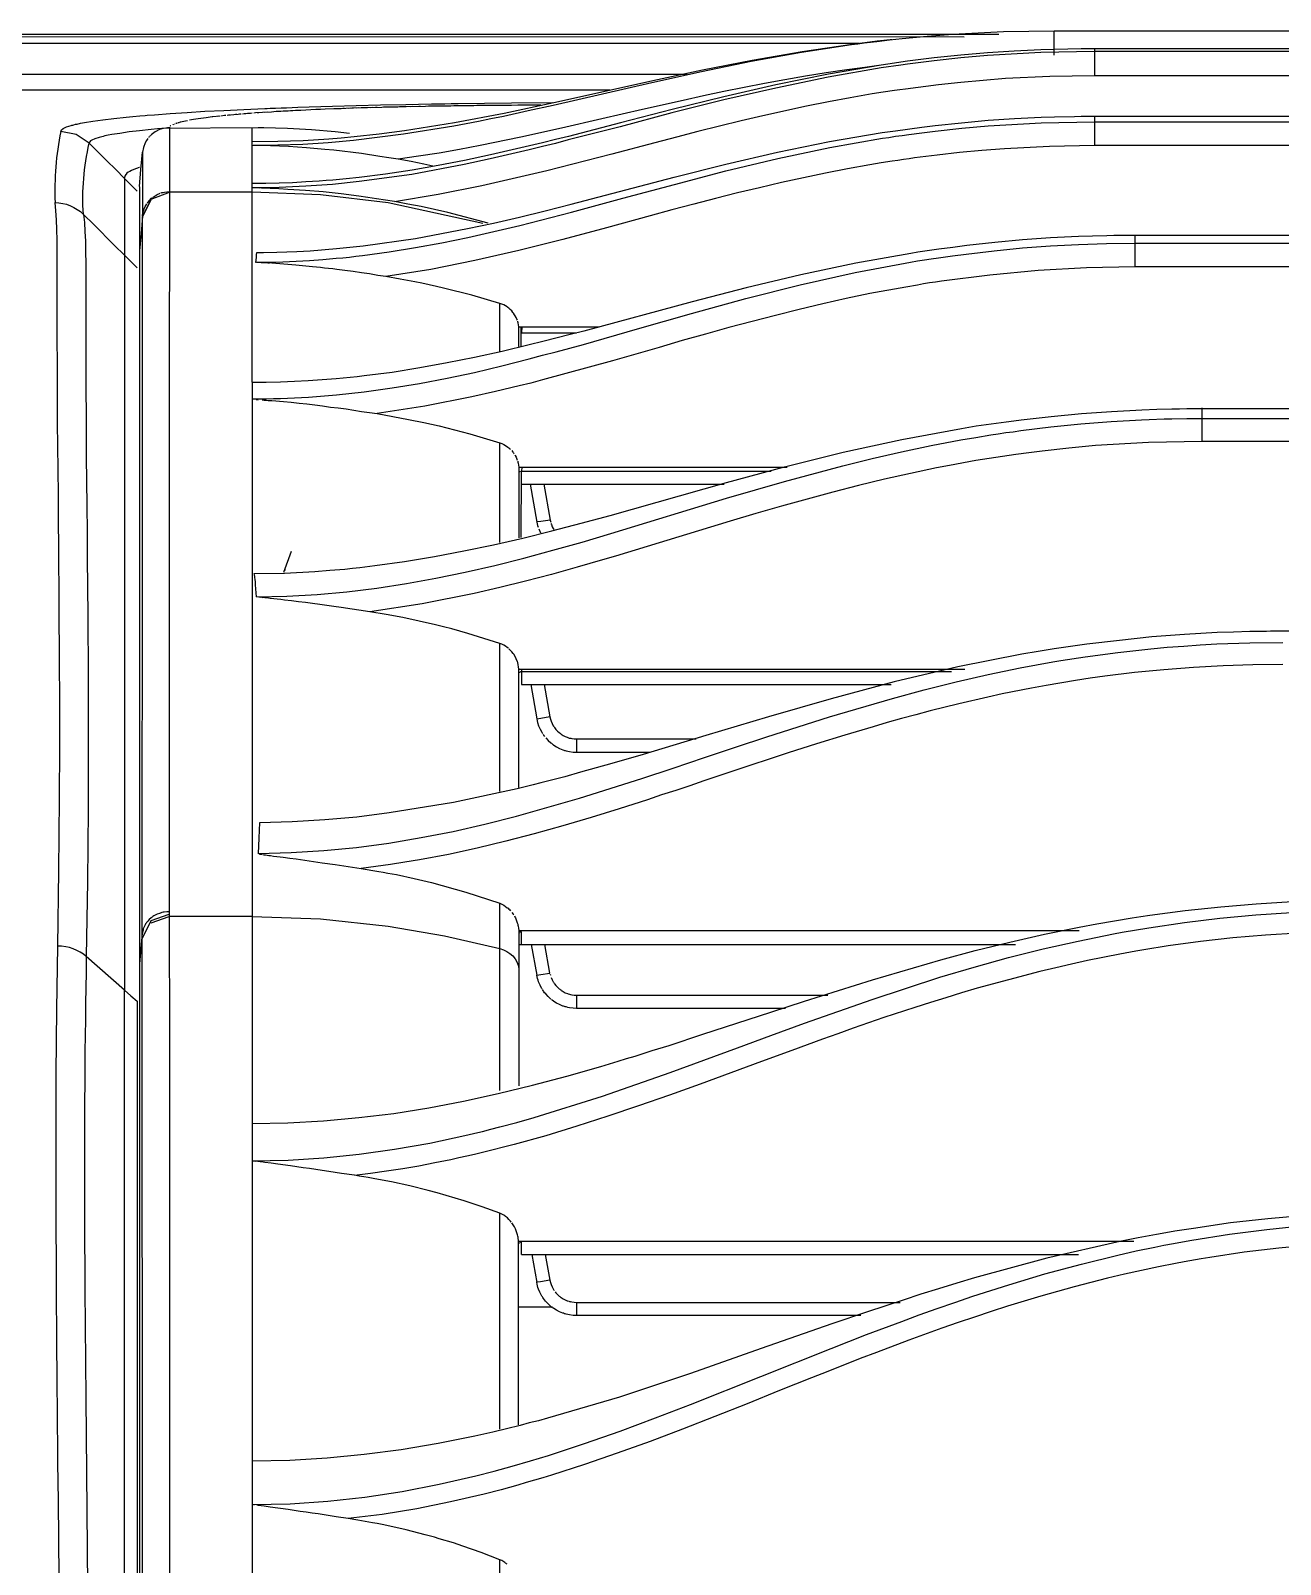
# Model space of a CAD drawing. Header units: millimetres. Extents: x 1291 to 5660, y 748 to 2981.
# Drawn here: x 1334.4 to 1380.9, y 2484 to 2541.1 of the extents above; entities that cross this region are included whole.
import ezdxf

# ---------------------------------------------------------------- set-up
doc = ezdxf.new("R2010")
doc.units = ezdxf.units.MM

msp = doc.modelspace()

# ---------------------------------------------------------------- linework, layer by layer
for p, q in [((1342.975, 2536.84), (1342.676, 2536.845)), ((1351.849, 2501.68), (1351.849, 2508.636))]:
    msp.add_line(p, q)
for points in [[(1370.421, 2540.975), (1292.595, 2540.975)], [(1309.327, 2540.702), (1309.703, 2540.712), (1310.09, 2540.722), (1310.873, 2540.743), (1311.678, 2540.763), (1312.508, 2540.784), (1313.359, 2540.8), (1314.225, 2540.815), (1315.117, 2540.825), (1315.576, 2540.836), (1316.03, 2540.841), (1316.375, 2540.841), (1316.488, 2540.846), (1316.72, 2540.846), (1316.958, 2540.851), (1317.886, 2540.861), (1318.824, 2540.867), (1319.768, 2540.877), (1320.716, 2540.882), (1321.67, 2540.887), (1322.635, 2540.887), (1323.604, 2540.892), (1369.122, 2540.887)], [(1324.584, 2540.887), (1324.584, 2540.635), (1327.089, 2539.48), (1327.461, 2539.49), (1327.832, 2539.495), (1328.157, 2539.5), (1358.82, 2539.5)], [(1342.635, 2536.845), (1343.584, 2536.86), (1344.522, 2536.896), (1345.466, 2536.958), (1346.404, 2537.041), (1348.271, 2537.273), (1350.132, 2537.577), (1351.06, 2537.752), (1351.519, 2537.845), (1351.983, 2537.938), (1352.906, 2538.139), (1353.829, 2538.345), (1357.51, 2539.191), (1359.356, 2539.598), (1361.207, 2539.98), (1363.069, 2540.315), (1364.935, 2540.599), (1365.172, 2540.629), (1365.404, 2540.66), (1365.642, 2540.686), (1365.874, 2540.717), (1366.348, 2540.769), (1366.817, 2540.82), (1367.756, 2540.908), (1368.699, 2540.985), (1370.586, 2541.078), (1372.479, 2541.114), (2274.448, 2541.114)], [(1366.441, 2540.779), (1366.405, 2540.779), (1366.374, 2540.774), (1365.894, 2540.722), (1365.425, 2540.666), (1364.956, 2540.604), (1363.095, 2540.33), (1361.233, 2540.006), (1359.387, 2539.639), (1357.541, 2539.242), (1355.701, 2538.835), (1353.855, 2538.423), (1352.009, 2538.036), (1350.158, 2537.685), (1349.23, 2537.531), (1348.297, 2537.386), (1347.363, 2537.268), (1346.425, 2537.165), (1345.95, 2537.118), (1345.481, 2537.082), (1344.533, 2537.02), (1343.584, 2536.984), (1342.635, 2536.974)], [(1372.479, 2540.207), (1372.479, 2541.114)], [(1365.219, 2540.635), (1324.223, 2540.64)], [(2272.947, 2540.341), (1373.979, 2540.341), (1371.984, 2540.305), (1369.993, 2540.186), (1369.003, 2540.104), (1368.008, 2539.99), (1367.513, 2539.928), (1367.018, 2539.871), (1366.776, 2539.835), (1366.034, 2539.727), (1364.069, 2539.382), (1362.12, 2538.979), (1360.181, 2538.536), (1358.248, 2538.051), (1356.325, 2537.541), (1354.396, 2537.046), (1353.917, 2536.917), (1353.432, 2536.798), (1352.947, 2536.675), (1352.463, 2536.566), (1351.493, 2536.345), (1350.524, 2536.133), (1348.575, 2535.767), (1346.61, 2535.499), (1345.626, 2535.396), (1344.636, 2535.324), (1344.136, 2535.298), (1343.641, 2535.277), (1343.14, 2535.267), (1342.64, 2535.267), (1342.635, 2535.35), (1342.635, 2537.495)], [(2273.447, 2540.439), (1373.479, 2540.439), (1372.984, 2540.428), (1372.484, 2540.418), (1371.984, 2540.403), (1370.989, 2540.356), (1369.999, 2540.289), (1369.003, 2540.201), (1368.013, 2540.098), (1367.024, 2539.975), (1366.776, 2539.939), (1366.534, 2539.902), (1366.039, 2539.83), (1364.074, 2539.495), (1362.125, 2539.103), (1360.187, 2538.655), (1358.258, 2538.175), (1356.335, 2537.68), (1354.407, 2537.18), (1353.922, 2537.061), (1353.442, 2536.943), (1352.958, 2536.824), (1352.473, 2536.711), (1351.504, 2536.489), (1350.534, 2536.283), (1349.56, 2536.097), (1348.585, 2535.927), (1347.6, 2535.778), (1346.616, 2535.654), (1346.126, 2535.602), (1345.631, 2535.556), (1345.383, 2535.535), (1345.131, 2535.515), (1344.636, 2535.484), (1344.136, 2535.458), (1343.641, 2535.437), (1343.14, 2535.427), (1342.645, 2535.422)], [(1373.979, 2540.444), (1373.979, 2539.438), (1372.319, 2539.413), (1370.659, 2539.33), (1369.828, 2539.263), (1369.003, 2539.191), (1368.178, 2539.098), (1366.941, 2538.943), (1366.735, 2538.912), (1366.529, 2538.887), (1366.116, 2538.825), (1365.709, 2538.758), (1364.889, 2538.619), (1364.074, 2538.464), (1363.26, 2538.299), (1361.641, 2537.948), (1360.831, 2537.763), (1359.222, 2537.36), (1358.418, 2537.154), (1357.619, 2536.943), (1356.015, 2536.52), (1353.602, 2535.901), (1352.798, 2535.711), (1351.988, 2535.525), (1351.184, 2535.344), (1349.56, 2535.02), (1347.93, 2534.751)], [(1365.946, 2539.815), (1365.523, 2539.758), (1365.142, 2539.712), (1364.755, 2539.655), (1363.987, 2539.541), (1363.223, 2539.423), (1362.46, 2539.289), (1361.697, 2539.15), (1360.939, 2539), (1360.187, 2538.845), (1359.423, 2538.686), (1358.665, 2538.521), (1357.16, 2538.18), (1355.649, 2537.83), (1354.138, 2537.484), (1352.628, 2537.149), (1351.112, 2536.84), (1350.354, 2536.695), (1349.591, 2536.561), (1348.828, 2536.443), (1348.07, 2536.329)], [(2272.947, 2539.438), (1373.979, 2539.438)], [(1355.943, 2538.902), (1326.115, 2538.897)], [(1338.356, 2535.143), (1337.881, 2535.618), (1337.556, 2535.948), (1337.226, 2536.273), (1336.572, 2536.927), (1336.087, 2537.252), (1335.509, 2537.366), (1335.535, 2537.422), (1335.607, 2537.479), (1335.731, 2537.536), (1335.901, 2537.587), (1335.927, 2537.598), (1335.953, 2537.603), (1335.963, 2537.603), (1336.004, 2537.613), (1336.061, 2537.629), (1336.123, 2537.639), (1336.252, 2537.67), (1336.396, 2537.696), (1336.711, 2537.747), (1337.077, 2537.799), (1337.489, 2537.845), (1337.948, 2537.892), (1338.191, 2537.917), (1338.448, 2537.943), (1338.649, 2537.959), (1338.722, 2537.964), (1339, 2537.984), (1339.588, 2538.031), (1340.212, 2538.072), (1340.877, 2538.113), (1341.578, 2538.149), (1342.321, 2538.185), (1343.099, 2538.216), (1343.197, 2538.222), (1343.3, 2538.227), (1343.398, 2538.232), (1343.501, 2538.232), (1343.708, 2538.242), (1343.914, 2538.247), (1344.331, 2538.263), (1344.754, 2538.278), (1345.62, 2538.304), (1346.502, 2538.33), (1347.415, 2538.356), (1348.348, 2538.371), (1348.828, 2538.381), (1349.312, 2538.392), (1349.441, 2538.392), (1349.555, 2538.397), (1349.802, 2538.397), (1350.044, 2538.402), (1350.297, 2538.407), (1351.282, 2538.417), (1352.282, 2538.428), (1353.824, 2538.443)], [(1341.429, 2537.933), (1341.176, 2537.902), (1341.14, 2537.902), (1340.923, 2537.871), (1340.82, 2537.861), (1340.722, 2537.845), (1340.629, 2537.835), (1340.454, 2537.804), (1340.377, 2537.794), (1340.299, 2537.778)], [(1341.387, 2537.928), (1341.341, 2537.922)], [(1341.655, 2537.953), (1341.609, 2537.953), (1341.47, 2537.938)], [(1342.114, 2538), (1341.954, 2537.984), (1341.702, 2537.959)], [(1341.8, 2537.969), (1341.753, 2537.964)], [(1342.058, 2537.995), (1342.011, 2537.99)], [(1342.223, 2538.005), (1342.166, 2538.005), (1342.114, 2538)], [(1342.635, 2538.041), (1342.573, 2538.036), (1342.511, 2538.031), (1342.455, 2538.026), (1342.398, 2538.02), (1342.336, 2538.015), (1342.279, 2538.01)], [(1343.352, 2538.087), (1343.022, 2538.067), (1342.759, 2538.051), (1342.697, 2538.046)], [(1342.774, 2532.493), (1342.795, 2532.679), (1342.8, 2532.772), (1342.81, 2532.859), (1343.058, 2532.859), (1343.553, 2532.869), (1344.295, 2532.9), (1344.79, 2532.926), (1345.775, 2533.004), (1346.76, 2533.107), (1348.709, 2533.385), (1350.648, 2533.751), (1351.617, 2533.957), (1352.097, 2534.066), (1352.581, 2534.179), (1353.54, 2534.416), (1354.499, 2534.659), (1358.335, 2535.659), (1360.254, 2536.144), (1362.182, 2536.587), (1364.121, 2536.984), (1366.075, 2537.319), (1366.57, 2537.391), (1367.549, 2537.525), (1368.044, 2537.582), (1369.029, 2537.69), (1370.014, 2537.778), (1371.004, 2537.84), (1371.994, 2537.892), (1372.489, 2537.907), (1373.231, 2537.922), (1373.484, 2537.928), (2273.442, 2537.928)], [(1342.888, 2538.057), (1342.826, 2538.057)], [(1343.187, 2538.077), (1343.104, 2538.072)], [(1345.667, 2538.206), (1345.352, 2538.191), (1345.177, 2538.185), (1345.007, 2538.175), (1344.821, 2538.17), (1344.636, 2538.16), (1344.44, 2538.149), (1344.249, 2538.139), (1344.151, 2538.134), (1344.058, 2538.129), (1343.971, 2538.124), (1343.878, 2538.124), (1343.785, 2538.118), (1343.697, 2538.108), (1343.61, 2538.103), (1343.522, 2538.103), (1343.439, 2538.093), (1343.352, 2538.087)], [(1353.38, 2538.345), (1352.525, 2538.34), (1352.287, 2538.335), (1352.05, 2538.335), (1351.798, 2538.33), (1351.54, 2538.33), (1351.266, 2538.325), (1350.988, 2538.325), (1350.885, 2538.32), (1350.457, 2538.32), (1350.349, 2538.314), (1350.137, 2538.314), (1350.029, 2538.309), (1349.818, 2538.309), (1349.709, 2538.304), (1349.498, 2538.304), (1349.395, 2538.299), (1349.189, 2538.299), (1349.08, 2538.294), (1348.358, 2538.283), (1348.297, 2538.278), (1348.116, 2538.278), (1348.054, 2538.273), (1347.936, 2538.273), (1347.879, 2538.268), (1347.518, 2538.263), (1347.461, 2538.258), (1346.93, 2538.247), (1346.868, 2538.242), (1346.755, 2538.242), (1346.693, 2538.237), (1346.121, 2538.222), (1345.95, 2538.211), (1345.837, 2538.211), (1345.78, 2538.206), (1345.724, 2538.206), (1345.672, 2538.201), (1345.667, 2538.201)], [(1346.064, 2538.216), (1346.007, 2538.216)], [(1346.291, 2538.227), (1346.234, 2538.222)], [(1346.404, 2538.232), (1346.348, 2538.227)], [(1346.58, 2538.237), (1346.523, 2538.232)], [(1347.105, 2538.252), (1347.044, 2538.247)], [(1347.281, 2538.258), (1347.224, 2538.252)], [(1373.979, 2537.928), (1373.979, 2536.835), (1372.298, 2536.804), (1370.622, 2536.721), (1369.787, 2536.659), (1368.952, 2536.577), (1368.117, 2536.484), (1367.281, 2536.381), (1367.075, 2536.345), (1366.864, 2536.319), (1366.657, 2536.283), (1366.451, 2536.252), (1366.034, 2536.19), (1365.621, 2536.123), (1364.791, 2535.968), (1363.966, 2535.814), (1362.326, 2535.463), (1361.506, 2535.267), (1360.692, 2535.076), (1359.877, 2534.865), (1359.062, 2534.659), (1358.248, 2534.442), (1357.438, 2534.22), (1355.814, 2533.777), (1354.19, 2533.344), (1352.561, 2532.937), (1350.921, 2532.56), (1349.276, 2532.23), (1347.611, 2531.962)], [(1347.698, 2538.268), (1347.637, 2538.263)], [(1348.601, 2538.289), (1348.539, 2538.283)], [(1348.9, 2538.294), (1348.838, 2538.289)], [(1353.169, 2538.345), (1353.117, 2538.34)], [(1339.557, 2537.505), (1339.48, 2537.495), (1339.418, 2537.489), (1339.108, 2537.464), (1338.876, 2537.438), (1338.443, 2537.391), (1338.056, 2537.345), (1337.711, 2537.293), (1337.407, 2537.247), (1337.273, 2537.221), (1337.149, 2537.195), (1337.092, 2537.18), (1337.041, 2537.165), (1336.989, 2537.154), (1336.938, 2537.139), (1336.778, 2537.087), (1336.664, 2537.036), (1336.623, 2537.01), (1336.597, 2536.979), (1336.587, 2536.969), (1336.577, 2536.953), (1336.577, 2536.948), (1336.572, 2536.943)], [(1346.25, 2537.293), (1345.718, 2537.35), (1344.837, 2537.422), (1343.95, 2537.474), (1343.506, 2537.489), (1343.063, 2537.495), (1342.852, 2537.5), (1339.299, 2537.469), (1339.278, 2537.458), (1339.232, 2537.443), (1339.191, 2537.433), (1339.026, 2537.35), (1338.876, 2537.237)], [(1339.346, 2537.479), (1339.335, 2537.469)], [(1339.438, 2537.495), (1339.423, 2537.489)], [(1339.552, 2537.495), (1339.552, 2531.977), (1339.547, 2530.823), (1339.547, 2508.151)], [(1339.562, 2537.52), (1339.552, 2537.515)], [(1339.593, 2537.567), (1339.588, 2537.562), (1339.583, 2537.556)], [(1339.608, 2537.577), (1339.603, 2537.572), (1339.598, 2537.572)], [(1339.696, 2537.623), (1339.691, 2537.618), (1339.681, 2537.613)], [(1339.706, 2537.629), (1339.701, 2537.623)], [(1339.748, 2537.644), (1339.743, 2537.639)], [(1339.825, 2537.67), (1339.82, 2537.665), (1339.799, 2537.66), (1339.789, 2537.66)], [(1339.851, 2537.675), (1339.835, 2537.67)], [(1339.913, 2537.696), (1339.902, 2537.69), (1339.887, 2537.685), (1339.877, 2537.68)], [(1340.222, 2537.763), (1340.155, 2537.752), (1340.088, 2537.737), (1340.026, 2537.721), (1339.969, 2537.706), (1339.954, 2537.706), (1339.938, 2537.701), (1339.928, 2537.696)], [(1342.774, 2532.498), (1343.769, 2532.514), (1344.765, 2532.56), (1345.26, 2532.596), (1345.755, 2532.643), (1346.002, 2532.663), (1346.25, 2532.689), (1346.497, 2532.725), (1346.745, 2532.746), (1347.734, 2532.885), (1348.714, 2533.04), (1349.689, 2533.225), (1350.663, 2533.416), (1352.592, 2533.87), (1354.515, 2534.365), (1356.428, 2534.88), (1358.346, 2535.396), (1360.264, 2535.896), (1362.192, 2536.355), (1364.131, 2536.762), (1366.085, 2537.108), (1366.327, 2537.139), (1366.575, 2537.185), (1366.822, 2537.211), (1367.065, 2537.247), (1367.555, 2537.314), (1368.05, 2537.376), (1369.034, 2537.489), (1370.019, 2537.572), (1371.994, 2537.69), (1373.979, 2537.727), (2272.947, 2537.727)], [(1338.753, 2537.103), (1338.701, 2537.025), (1338.655, 2536.943), (1338.588, 2536.768), (1338.557, 2536.592), (1338.557, 2535.509), (1338.551, 2534.21)], [(1338.809, 2537.175), (1338.804, 2537.165), (1338.789, 2537.149), (1338.783, 2537.139)], [(1338.861, 2537.221), (1338.845, 2537.201), (1338.835, 2537.201), (1338.825, 2537.185)], [(1342.888, 2536.84), (1342.805, 2536.845)], [(1349.354, 2536.077), (1349.024, 2536.144), (1348.544, 2536.242), (1348.064, 2536.329), (1347.724, 2536.386), (1347.379, 2536.438), (1346.698, 2536.541), (1345.677, 2536.664), (1345.337, 2536.695), (1344.661, 2536.752), (1343.986, 2536.798), (1343.651, 2536.814), (1343.311, 2536.829), (1343.14, 2536.835), (1342.975, 2536.84)], [(2272.947, 2536.835), (1373.979, 2536.835)], [(1338.438, 2535.319), (1338.495, 2535.953), (1338.557, 2536.587)], [(1338.443, 2536.025), (1338.428, 2536.02), (1338.325, 2535.984), (1338.232, 2535.948), (1338.149, 2535.912), (1338.077, 2535.876), (1338.02, 2535.845), (1337.969, 2535.808), (1337.907, 2535.731), (1337.881, 2535.654), (1337.886, 2535.633)], [(1337.886, 2535.618), (1337.881, 2510.879), (1337.886, 2508.213), (1337.886, 2505.408), (1338.118, 2505.202), (1338.356, 2504.996), (1338.356, 2460.431), (1338.124, 2460.607), (1337.886, 2460.782), (1336.608, 2461.731), (1336.628, 2461.081), (1336.695, 2460.431), (1336.809, 2459.782), (1336.969, 2459.142), (1337.175, 2458.503), (1337.427, 2457.864), (1337.494, 2457.709), (1337.572, 2457.549)], [(1338.438, 2535.298), (1338.438, 2462.081), (1338.443, 2462.102)], [(1338.551, 2534.2), (1338.876, 2534.844), (1339.552, 2535.102)], [(1339.232, 2535.071), (1339.253, 2535.081), (1339.278, 2535.087), (1339.32, 2535.097), (1339.366, 2535.107), (1339.459, 2535.123), (1339.552, 2535.128)], [(1342.64, 2535.107), (1339.552, 2535.107)], [(1342.635, 2528.033), (1342.64, 2529.332), (1342.64, 2535.267)], [(1351.215, 2533.942), (1347.698, 2534.705), (1345.177, 2535.009), (1342.64, 2535.102)], [(1342.893, 2535.257), (1342.81, 2535.262)], [(1351.421, 2533.957), (1349.91, 2534.354), (1349.415, 2534.463), (1348.926, 2534.571), (1348.425, 2534.664), (1347.93, 2534.757), (1347.6, 2534.808), (1347.265, 2534.86), (1346.935, 2534.911), (1346.6, 2534.958), (1345.94, 2535.04), (1345.605, 2535.076), (1345.275, 2535.112), (1344.615, 2535.169), (1343.96, 2535.21), (1343.63, 2535.231), (1343.3, 2535.246), (1343.14, 2535.252), (1342.975, 2535.257)], [(1337.886, 2505.408), (1336.463, 2506.656), (1336.355, 2506.743), (1336.236, 2506.821), (1336.107, 2506.888), (1335.973, 2506.945), (1335.834, 2506.991), (1335.695, 2507.022), (1335.545, 2507.043), (1335.401, 2507.048), (1335.442, 2509.853), (1335.468, 2512.534), (1335.468, 2513.183), (1335.473, 2513.828), (1335.473, 2516.313), (1335.468, 2517.499), (1335.458, 2519.768), (1335.437, 2521.882), (1335.432, 2522.887), (1335.422, 2523.851), (1335.411, 2524.774), (1335.406, 2525.661), (1335.396, 2526.512), (1335.391, 2527.322), (1335.386, 2528.095), (1335.386, 2528.827), (1335.38, 2529.523), (1335.38, 2532.885), (1335.375, 2533.313), (1335.365, 2533.71), (1335.35, 2534.076), (1335.329, 2534.411), (1335.298, 2534.715), (1335.442, 2534.71), (1335.587, 2534.684), (1335.731, 2534.654), (1335.87, 2534.602), (1336.004, 2534.54), (1336.128, 2534.463), (1336.247, 2534.38), (1336.355, 2534.277), (1336.391, 2533.973), (1336.412, 2533.643), (1336.427, 2533.277), (1336.437, 2532.88), (1336.443, 2532.452), (1336.443, 2528.404), (1336.448, 2527.672), (1336.453, 2526.899), (1336.458, 2526.089), (1336.463, 2525.244), (1336.474, 2524.357), (1336.479, 2523.434), (1336.489, 2522.47), (1336.499, 2521.469), (1336.515, 2519.355), (1336.53, 2517.092), (1336.535, 2515.906), (1336.535, 2513.426), (1336.53, 2512.786), (1336.53, 2512.137), (1336.504, 2509.456), (1336.463, 2506.656), (1336.458, 2506.511), (1336.458, 2506.367), (1336.453, 2506.223), (1336.453, 2506.078), (1336.443, 2505.501), (1336.432, 2504.913), (1336.427, 2504.32), (1336.412, 2503.124), (1336.407, 2501.912), (1336.401, 2501.299), (1336.401, 2500.68), (1336.396, 2500.056), (1336.396, 2498.164), (1336.401, 2496.885), (1336.412, 2494.271), (1336.432, 2491.59), (1336.443, 2490.228), (1336.453, 2488.847), (1336.468, 2487.454), (1336.484, 2486.047), (1336.51, 2483.19)], [(1338.453, 2462.308), (1338.51, 2462.839), (1338.562, 2463.365), (1338.562, 2464.649), (1338.557, 2470.718), (1338.557, 2492.941), (1338.546, 2497.963), (1338.551, 2532.926), (1338.557, 2533.297), (1338.557, 2534.169), (1338.876, 2534.819)], [(1338.551, 2534.215), (1338.557, 2534.262), (1338.567, 2534.303), (1338.588, 2534.396), (1338.618, 2534.483), (1338.655, 2534.566), (1338.711, 2534.669)], [(1338.675, 2534.607), (1338.701, 2534.648)], [(1338.727, 2534.69), (1338.737, 2534.705), (1338.753, 2534.726), (1338.809, 2534.798), (1338.892, 2534.88), (1338.912, 2534.896), (1338.928, 2534.906)], [(1338.948, 2534.922), (1339.021, 2534.973), (1339.103, 2535.02), (1339.186, 2535.056), (1339.211, 2535.066)], [(1338.557, 2534.215), (1338.5, 2533.566), (1338.438, 2532.921)], [(2271.839, 2533.493), (1375.088, 2533.493), (1374.954, 2533.488), (1374.696, 2533.488), (1374.433, 2533.483), (1373.907, 2533.468), (1373.386, 2533.452), (1372.345, 2533.401), (1371.303, 2533.328), (1370.262, 2533.23), (1369.22, 2533.117), (1368.699, 2533.05), (1368.184, 2532.983), (1367.926, 2532.947), (1367.663, 2532.906), (1367.405, 2532.869), (1367.147, 2532.828), (1365.09, 2532.462), (1363.048, 2532.029), (1361.017, 2531.544), (1359.001, 2531.018), (1354.969, 2529.936), (1354.463, 2529.802), (1353.453, 2529.544), (1352.942, 2529.42), (1351.932, 2529.178), (1350.911, 2528.956), (1349.89, 2528.75), (1348.869, 2528.564), (1347.838, 2528.399), (1346.806, 2528.265), (1346.543, 2528.234), (1346.286, 2528.208), (1346.023, 2528.183), (1345.765, 2528.157), (1345.244, 2528.116), (1344.723, 2528.079), (1344.203, 2528.054), (1343.682, 2528.033), (1343.156, 2528.018), (1342.635, 2528.018), (1342.64, 2477.307)], [(1375.48, 2533.499), (1375.48, 2532.323), (1373.675, 2532.287), (1371.875, 2532.194), (1370.081, 2532.019), (1368.287, 2531.787), (1368.065, 2531.761), (1367.843, 2531.725), (1367.616, 2531.689), (1367.395, 2531.647), (1366.951, 2531.575), (1365.621, 2531.328), (1364.739, 2531.142), (1363.863, 2530.951), (1362.986, 2530.74), (1362.11, 2530.518), (1361.238, 2530.297), (1360.372, 2530.065), (1359.506, 2529.817), (1358.64, 2529.58), (1357.773, 2529.327), (1356.041, 2528.832), (1354.303, 2528.353), (1353.437, 2528.116), (1352.999, 2528.002), (1352.566, 2527.894), (1351.689, 2527.682), (1350.813, 2527.487), (1349.06, 2527.136), (1347.291, 2526.863)], [(1342.635, 2527.414), (1343.161, 2527.414), (1343.424, 2527.425), (1343.682, 2527.425), (1344.208, 2527.45), (1344.728, 2527.481), (1345.77, 2527.564), (1346.806, 2527.672), (1347.838, 2527.822), (1348.864, 2527.987), (1349.89, 2528.188), (1350.906, 2528.399), (1351.921, 2528.641), (1352.937, 2528.899), (1353.442, 2529.033), (1353.948, 2529.162), (1354.958, 2529.441), (1356.969, 2530.018), (1358.98, 2530.59), (1361.001, 2531.142), (1363.028, 2531.658), (1365.069, 2532.112), (1367.132, 2532.498), (1367.39, 2532.545), (1367.647, 2532.581), (1367.905, 2532.627), (1368.168, 2532.663), (1368.689, 2532.735), (1369.205, 2532.802), (1370.246, 2532.921), (1371.293, 2533.029), (1372.334, 2533.107), (1373.381, 2533.158), (1374.428, 2533.189), (1375.48, 2533.205), (2271.447, 2533.205)], [(1342.914, 2532.483), (1342.872, 2532.488), (1342.8, 2532.488), (1342.79, 2532.493)], [(1352.504, 2530.343), (1352.488, 2530.379), (1352.457, 2530.446), (1352.421, 2530.508), (1352.401, 2530.544), (1352.36, 2530.606), (1352.339, 2530.632), (1352.292, 2530.688), (1352.236, 2530.74), (1352.21, 2530.766), (1352.179, 2530.792), (1352.153, 2530.812), (1352.122, 2530.833), (1352.06, 2530.874), (1351.993, 2530.91), (1351.926, 2530.936), (1351.854, 2530.962), (1350.808, 2531.266), (1349.751, 2531.534), (1349.488, 2531.596), (1349.219, 2531.658), (1348.951, 2531.715), (1348.683, 2531.766), (1348.147, 2531.869), (1347.611, 2531.962), (1347.307, 2532.008), (1347.002, 2532.06), (1346.698, 2532.101), (1346.389, 2532.148), (1346.085, 2532.189), (1345.78, 2532.225), (1345.631, 2532.246), (1345.476, 2532.261), (1345.327, 2532.282), (1345.172, 2532.297), (1344.873, 2532.328), (1344.264, 2532.39), (1343.965, 2532.416), (1343.661, 2532.436), (1343.362, 2532.457), (1343.135, 2532.472), (1343.063, 2532.478), (1342.986, 2532.478), (1342.95, 2532.483)], [(1343.285, 2532.462), (1343.213, 2532.467)], [(2271.447, 2532.323), (1375.48, 2532.323)], [(1351.854, 2529.193), (1351.854, 2530.967)], [(1352.561, 2529.363), (1352.561, 2530.09), (1352.55, 2530.168), (1352.535, 2530.24), (1352.525, 2530.276), (1352.514, 2530.307)], [(1352.561, 2530.09), (1355.546, 2530.09)], [(1352.643, 2529.363), (1352.643, 2530.09)], [(1352.664, 2530.096), (1352.653, 2529.874), (1354.706, 2529.874)], [(1342.785, 2527.389), (1342.857, 2527.378)], [(1343.006, 2527.378), (1343.079, 2527.368), (1343.151, 2527.368), (1343.223, 2527.358), (1343.367, 2527.352), (1343.512, 2527.342), (1343.656, 2527.322), (1343.8, 2527.311), (1344.089, 2527.285), (1344.378, 2527.249), (1344.672, 2527.224), (1344.961, 2527.193), (1345.249, 2527.157), (1345.543, 2527.11), (1345.832, 2527.074), (1346.126, 2527.038), (1346.415, 2526.992), (1346.708, 2526.945), (1346.997, 2526.909), (1347.291, 2526.863), (1347.869, 2526.759), (1348.446, 2526.651), (1349.024, 2526.538), (1349.307, 2526.476), (1349.596, 2526.409), (1350.73, 2526.115), (1351.854, 2525.775), (1351.926, 2525.749), (1351.993, 2525.718), (1352.06, 2525.682), (1352.153, 2525.62), (1352.184, 2525.594), (1352.21, 2525.568), (1352.241, 2525.543)], [(2268.946, 2525.831), (1377.98, 2525.831), (1377.98, 2527.079)], [(1342.795, 2520.046), (1342.764, 2520.49), (1342.754, 2520.593), (1342.743, 2520.701), (1342.733, 2520.758), (1342.728, 2520.804), (1342.723, 2520.866), (1342.712, 2520.912), (1343.836, 2520.933), (1344.961, 2520.995), (1345.523, 2521.036), (1346.079, 2521.077), (1346.363, 2521.108), (1346.641, 2521.134), (1347.198, 2521.206), (1348.307, 2521.356), (1349.415, 2521.542), (1350.514, 2521.753), (1351.612, 2521.98), (1352.7, 2522.232), (1353.788, 2522.506), (1354.876, 2522.784), (1355.958, 2523.078), (1360.279, 2524.295), (1362.445, 2524.883), (1364.621, 2525.424), (1366.812, 2525.904), (1369.024, 2526.311), (1369.576, 2526.404), (1370.133, 2526.486), (1370.69, 2526.558), (1370.973, 2526.595), (1371.252, 2526.631), (1372.365, 2526.759), (1373.489, 2526.873), (1374.608, 2526.945), (1375.732, 2527.007), (1376.294, 2527.028), (1376.856, 2527.038), (1377.135, 2527.048), (1377.418, 2527.053), (2269.513, 2527.053)], [(1342.795, 2520.051), (1343.924, 2520.077), (1345.048, 2520.139), (1346.162, 2520.237), (1347.27, 2520.371), (1348.374, 2520.541), (1349.472, 2520.737), (1350.565, 2520.964), (1351.658, 2521.217), (1352.741, 2521.49), (1353.824, 2521.779), (1354.365, 2521.933), (1354.907, 2522.083), (1355.443, 2522.243), (1355.984, 2522.403), (1360.284, 2523.712), (1362.44, 2524.341), (1364.61, 2524.924), (1365.704, 2525.192), (1366.797, 2525.445), (1367.895, 2525.672), (1369.003, 2525.883), (1369.56, 2525.981), (1370.117, 2526.069), (1370.396, 2526.11), (1370.674, 2526.156), (1370.952, 2526.192), (1371.236, 2526.234), (1372.355, 2526.373), (1373.474, 2526.481), (1374.598, 2526.574), (1375.727, 2526.636), (1376.005, 2526.646), (1376.573, 2526.667), (1376.856, 2526.672), (1377.418, 2526.682), (2269.513, 2526.682)], [(1377.98, 2525.831), (1375.99, 2525.79), (1374.01, 2525.672), (1373.02, 2525.584), (1372.03, 2525.47), (1371.535, 2525.409), (1371.045, 2525.342), (1370.055, 2525.197), (1369.565, 2525.115), (1368.586, 2524.939), (1368.101, 2524.841), (1367.127, 2524.64), (1366.162, 2524.424), (1365.198, 2524.192), (1364.234, 2523.944), (1363.28, 2523.686), (1362.326, 2523.418), (1361.372, 2523.145), (1360.419, 2522.861), (1356.149, 2521.562), (1355.675, 2521.423), (1355.195, 2521.284), (1354.721, 2521.15), (1353.767, 2520.882), (1352.808, 2520.629), (1351.849, 2520.392), (1350.89, 2520.17), (1348.956, 2519.783), (1347.007, 2519.489)], [(1351.854, 2522.073), (1351.854, 2525.78)], [(1352.292, 2525.491), (1352.339, 2525.429)], [(1352.349, 2525.414), (1352.365, 2525.398)], [(1352.375, 2525.383), (1352.385, 2525.367)], [(1352.406, 2525.336), (1352.421, 2525.305), (1352.457, 2525.238), (1352.488, 2525.166), (1352.499, 2525.135)], [(1352.514, 2525.099), (1352.525, 2525.063), (1352.535, 2525.022), (1352.55, 2524.95), (1352.561, 2524.872), (1352.561, 2522.243)], [(1352.561, 2524.872), (1362.543, 2524.872)], [(1352.664, 2524.872), (1352.653, 2524.718), (1352.643, 2524.707)], [(1352.607, 2524.707), (1352.586, 2524.697), (1352.566, 2524.682), (1352.561, 2524.682)], [(1352.643, 2522.253), (1352.653, 2524.718), (1361.95, 2524.718)], [(1352.653, 2524.238), (1360.197, 2524.238)], [(1352.978, 2524.238), (1353.226, 2522.825), (1353.241, 2522.758), (1353.257, 2522.696), (1353.277, 2522.635)], [(1353.484, 2524.238), (1353.721, 2522.903), (1353.37, 2522.846), (1353.226, 2522.831)], [(1353.298, 2522.573), (1353.36, 2522.423)], [(1353.721, 2522.903), (1353.731, 2522.856), (1353.741, 2522.82)], [(1353.752, 2522.774), (1353.767, 2522.738), (1353.798, 2522.655), (1353.839, 2522.583), (1353.855, 2522.552)], [(1343.806, 2520.969), (1344.094, 2521.743)], [(1343.852, 2521.088), (1343.847, 2521.026)], [(1352.174, 2518.123), (1352.158, 2518.144), (1352.143, 2518.154), (1352.128, 2518.159), (1352.06, 2518.206), (1351.993, 2518.252), (1351.926, 2518.283), (1351.854, 2518.309), (1351.256, 2518.499), (1350.663, 2518.685), (1350.359, 2518.768), (1350.06, 2518.85), (1349.756, 2518.927), (1349.457, 2519), (1348.848, 2519.144), (1348.235, 2519.273), (1347.621, 2519.386), (1347.007, 2519.489), (1345.945, 2519.654), (1345.677, 2519.69), (1345.151, 2519.763), (1344.883, 2519.799), (1344.62, 2519.835), (1344.357, 2519.866), (1344.094, 2519.902), (1343.831, 2519.928), (1343.702, 2519.948), (1343.568, 2519.959), (1343.439, 2519.974), (1343.305, 2519.984), (1343.244, 2519.995), (1343.176, 2520.005), (1343.109, 2520.01), (1342.8, 2520.046)], [(1342.867, 2520.031), (1342.852, 2520.041)], [(1342.95, 2520.02), (1342.914, 2520.031)], [(1343.042, 2520.01), (1343.011, 2520.02)], [(2266.404, 2518.768), (1380.522, 2518.768), (1380.373, 2518.757), (1380.068, 2518.757), (1379.759, 2518.752), (1379.151, 2518.731), (1378.542, 2518.716), (1377.325, 2518.649), (1376.114, 2518.556), (1374.902, 2518.427), (1373.69, 2518.283), (1373.082, 2518.2), (1372.479, 2518.113), (1371.881, 2518.015), (1371.277, 2517.912), (1368.89, 2517.442), (1366.523, 2516.88), (1364.177, 2516.256), (1361.842, 2515.581), (1360.676, 2515.236), (1359.516, 2514.885), (1357.186, 2514.184), (1356.02, 2513.843), (1354.85, 2513.519), (1354.262, 2513.354), (1353.674, 2513.199), (1353.38, 2513.127), (1353.087, 2513.049), (1352.787, 2512.977), (1352.494, 2512.905), (1350.122, 2512.389), (1347.734, 2512.003), (1346.533, 2511.853), (1345.332, 2511.745), (1344.12, 2511.678), (1342.903, 2511.642), (1342.893, 2511.358), (1342.883, 2511.069), (1342.867, 2510.786), (1342.852, 2510.492), (1342.857, 2510.492), (1342.862, 2510.482)], [(1342.852, 2510.497), (1344.084, 2510.528), (1345.306, 2510.605), (1346.518, 2510.724), (1347.724, 2510.884), (1348.92, 2511.085), (1350.111, 2511.317), (1351.292, 2511.585), (1352.473, 2511.884), (1354.814, 2512.554), (1357.139, 2513.292), (1358.305, 2513.673), (1358.882, 2513.869), (1359.465, 2514.065), (1360.62, 2514.452), (1361.785, 2514.839), (1364.11, 2515.581), (1366.456, 2516.267), (1367.637, 2516.586), (1368.823, 2516.88), (1370.014, 2517.154), (1371.215, 2517.401), (1371.814, 2517.515), (1372.422, 2517.623), (1372.721, 2517.674), (1373.634, 2517.814), (1374.85, 2517.979), (1376.072, 2518.113), (1376.686, 2518.169), (1377.3, 2518.216), (1377.913, 2518.257), (1378.527, 2518.293), (1379.754, 2518.334), (1380.981, 2518.35)], [(1351.849, 2512.797), (1351.854, 2514.596), (1351.854, 2518.309)], [(1352.555, 2512.957), (1352.555, 2514.627), (1352.561, 2515.566), (1352.561, 2517.36), (1352.55, 2517.442), (1352.535, 2517.515), (1352.514, 2517.597), (1352.504, 2517.628), (1352.457, 2517.736), (1352.427, 2517.803), (1352.365, 2517.912), (1352.344, 2517.943), (1352.298, 2518.004), (1352.189, 2518.113)], [(1380.981, 2517.53), (1379.873, 2517.52), (1378.769, 2517.484), (1377.666, 2517.422), (1376.562, 2517.334), (1375.464, 2517.226), (1374.361, 2517.092), (1373.814, 2517.014), (1373.268, 2516.932), (1372.174, 2516.746), (1371.628, 2516.648), (1370.545, 2516.432), (1370.004, 2516.313), (1368.931, 2516.066), (1367.864, 2515.798), (1367.328, 2515.658), (1366.797, 2515.514), (1366.266, 2515.364), (1365.74, 2515.21), (1364.683, 2514.895), (1363.631, 2514.57), (1362.579, 2514.235), (1360.486, 2513.544), (1359.439, 2513.194), (1358.913, 2513.018), (1358.392, 2512.843), (1357.866, 2512.673), (1357.345, 2512.498), (1356.294, 2512.163), (1355.242, 2511.838), (1354.19, 2511.523), (1353.133, 2511.224), (1352.071, 2510.951), (1351.003, 2510.693), (1349.936, 2510.461), (1348.859, 2510.26), (1348.317, 2510.167), (1347.776, 2510.085), (1347.234, 2510.007), (1346.693, 2509.94)], [(1352.628, 2517.257), (1352.617, 2517.252), (1352.602, 2517.241), (1352.581, 2517.231), (1352.555, 2517.221)], [(1352.561, 2517.36), (1369.153, 2517.36)], [(1352.659, 2517.36), (1352.653, 2517.257)], [(1368.658, 2517.257), (1352.653, 2517.257), (1352.653, 2516.782), (1366.415, 2516.782)], [(1352.999, 2516.782), (1353.226, 2515.504), (1353.236, 2515.437), (1353.252, 2515.375), (1353.293, 2515.251), (1353.344, 2515.127), (1353.406, 2515.014), (1353.422, 2514.983), (1353.437, 2514.957)], [(1353.504, 2516.782), (1353.716, 2515.581), (1353.37, 2515.519), (1353.226, 2515.499)], [(1353.716, 2515.581), (1353.747, 2515.452), (1353.762, 2515.416), (1353.834, 2515.251), (1353.85, 2515.241), (1353.86, 2515.215), (1353.87, 2515.205), (1353.886, 2515.179), (1353.912, 2515.143), (1353.937, 2515.112), (1353.994, 2515.05), (1354.061, 2514.993), (1354.077, 2514.978), (1354.097, 2514.967), (1354.113, 2514.947), (1354.133, 2514.937), (1354.164, 2514.911), (1354.205, 2514.885), (1354.283, 2514.854), (1354.36, 2514.818), (1354.381, 2514.808), (1354.407, 2514.802), (1354.427, 2514.792), (1354.448, 2514.792), (1354.489, 2514.782), (1354.53, 2514.772), (1354.618, 2514.756), (1359.15, 2514.756)], [(1353.726, 2515.535), (1353.736, 2515.499)], [(1353.458, 2514.931), (1353.473, 2514.9), (1353.514, 2514.849)], [(1353.556, 2514.797), (1353.643, 2514.705), (1353.741, 2514.612), (1353.767, 2514.596), (1353.819, 2514.555), (1353.844, 2514.534), (1353.896, 2514.498), (1353.953, 2514.462), (1354.071, 2514.405), (1354.19, 2514.354), (1354.319, 2514.313), (1354.381, 2514.297), (1354.443, 2514.287), (1354.572, 2514.271), (1354.706, 2514.261), (1357.443, 2514.261)], [(1354.706, 2514.756), (1354.706, 2514.266)], [(1354.252, 2514.333), (1354.288, 2514.323)], [(1342.898, 2510.482), (1342.914, 2510.471), (1342.955, 2510.471), (1342.986, 2510.466), (1343.011, 2510.456)], [(1343.042, 2510.456), (1343.073, 2510.446), (1343.13, 2510.446), (1343.192, 2510.435), (1343.249, 2510.425), (1343.311, 2510.42), (1343.429, 2510.399), (1343.548, 2510.389), (1343.671, 2510.373), (1343.79, 2510.353), (1344.032, 2510.327), (1344.27, 2510.296), (1344.754, 2510.224), (1345.234, 2510.152), (1345.718, 2510.085), (1346.688, 2509.94), (1347.348, 2509.827), (1347.513, 2509.801), (1347.678, 2509.765), (1347.843, 2509.734), (1348.003, 2509.708), (1348.657, 2509.569), (1349.302, 2509.414), (1350.586, 2509.053), (1351.849, 2508.641), (1351.926, 2508.605), (1351.999, 2508.574), (1352.066, 2508.522), (1352.128, 2508.476), (1352.164, 2508.455), (1352.189, 2508.419), (1352.22, 2508.393), (1352.246, 2508.362)], [(1339.547, 2508.326), (1339.454, 2508.326), (1339.361, 2508.316), (1339.32, 2508.311), (1339.273, 2508.301), (1339.248, 2508.29), (1339.227, 2508.28), (1339.206, 2508.28), (1339.186, 2508.265), (1339.098, 2508.234), (1339.021, 2508.197), (1338.979, 2508.172), (1338.943, 2508.151), (1338.923, 2508.136), (1338.907, 2508.125), (1338.887, 2508.115), (1338.871, 2508.1), (1338.804, 2508.043), (1338.747, 2507.976), (1338.722, 2507.95), (1338.706, 2507.929), (1338.696, 2507.914), (1338.67, 2507.878), (1338.649, 2507.842), (1338.613, 2507.764), (1338.582, 2507.692), (1338.572, 2507.646), (1338.562, 2507.61), (1338.557, 2507.563), (1338.551, 2507.527)], [(1342.635, 2500.453), (1343.965, 2500.474), (1345.285, 2500.546), (1346.6, 2500.67), (1347.905, 2500.824), (1349.204, 2501.036), (1350.498, 2501.273), (1351.782, 2501.562), (1353.066, 2501.871), (1354.345, 2502.206), (1355.613, 2502.572), (1355.933, 2502.665), (1356.252, 2502.768), (1356.567, 2502.861), (1356.881, 2502.959), (1357.516, 2503.16), (1358.15, 2503.356), (1359.408, 2503.768), (1360.671, 2504.176), (1361.929, 2504.588), (1363.187, 2505.006), (1365.714, 2505.795), (1368.256, 2506.542), (1369.535, 2506.883), (1370.824, 2507.197), (1372.113, 2507.491), (1373.412, 2507.749), (1374.067, 2507.878), (1374.716, 2507.986), (1375.376, 2508.1), (1375.706, 2508.151), (1376.031, 2508.197), (1377.351, 2508.373), (1378.676, 2508.512), (1379.996, 2508.62), (1381.327, 2508.703)], [(1342.635, 2499.061), (1343.971, 2499.087), (1345.296, 2499.169), (1346.616, 2499.303), (1347.93, 2499.489), (1349.24, 2499.721), (1350.545, 2499.999), (1350.71, 2500.035), (1350.869, 2500.077), (1351.034, 2500.113), (1351.199, 2500.154), (1351.519, 2500.236), (1351.844, 2500.319), (1352.488, 2500.489), (1353.133, 2500.67), (1355.675, 2501.464), (1358.186, 2502.34), (1360.692, 2503.258), (1361.934, 2503.722), (1363.187, 2504.181), (1365.698, 2505.068), (1368.225, 2505.888), (1369.504, 2506.264), (1370.782, 2506.62), (1372.071, 2506.945), (1373.371, 2507.238), (1374.026, 2507.373), (1374.68, 2507.501), (1375.01, 2507.563), (1376, 2507.733), (1377.32, 2507.929), (1378.645, 2508.089), (1379.981, 2508.213), (1381.306, 2508.301)], [(1352.298, 2508.301), (1352.344, 2508.234), (1352.37, 2508.208)], [(1338.551, 2507.347), (1338.871, 2508.002), (1339.547, 2508.234)], [(1342.635, 2508.146), (1339.547, 2508.146)], [(1342.635, 2508.151), (1345.172, 2508.058), (1347.698, 2507.795), (1349.787, 2507.434), (1351.849, 2506.96), (1351.983, 2506.914), (1352.112, 2506.852), (1352.225, 2506.774), (1352.329, 2506.682), (1352.416, 2506.578), (1352.483, 2506.46), (1352.53, 2506.341), (1352.555, 2506.218)], [(1352.39, 2508.172), (1352.411, 2508.136), (1352.427, 2508.1), (1352.463, 2508.022), (1352.488, 2507.95), (1352.499, 2507.914), (1352.514, 2507.868), (1352.525, 2507.831), (1352.53, 2507.795), (1352.545, 2507.718), (1352.555, 2507.635), (1352.555, 2501.855)], [(1338.546, 2507.527), (1338.49, 2506.96), (1338.438, 2506.393)], [(1381.548, 2507.532), (1380.337, 2507.455), (1379.125, 2507.352), (1377.918, 2507.218), (1376.712, 2507.053), (1376.418, 2507.006), (1376.114, 2506.955), (1375.81, 2506.908), (1375.516, 2506.857), (1374.918, 2506.749), (1373.721, 2506.511), (1373.123, 2506.383), (1372.541, 2506.243), (1371.942, 2506.104), (1370.772, 2505.8), (1369.607, 2505.48), (1369.024, 2505.305), (1368.447, 2505.13), (1367.874, 2504.949), (1367.292, 2504.769), (1366.142, 2504.387), (1364.997, 2503.99), (1364.43, 2503.789), (1363.853, 2503.583), (1362.718, 2503.17), (1361.584, 2502.753), (1360.444, 2502.335), (1359.3, 2501.917), (1358.16, 2501.505), (1357.015, 2501.103), (1355.866, 2500.716), (1354.716, 2500.345), (1353.556, 2499.994), (1352.385, 2499.664), (1351.21, 2499.365), (1350.911, 2499.298), (1350.617, 2499.231), (1350.318, 2499.164), (1350.029, 2499.097), (1349.431, 2498.978), (1348.833, 2498.865), (1348.235, 2498.767), (1347.637, 2498.674), (1347.038, 2498.592), (1346.44, 2498.514)], [(1352.555, 2507.635), (1373.407, 2507.635)], [(1352.586, 2507.558), (1352.576, 2507.548), (1352.555, 2507.532)], [(1352.555, 2507.104), (1371.04, 2507.104)], [(1352.659, 2507.11), (1352.659, 2507.584), (1352.628, 2507.579), (1352.597, 2507.563)], [(1353.02, 2507.104), (1353.221, 2505.97)], [(1353.422, 2505.454), (1353.401, 2505.48), (1353.344, 2505.594), (1353.293, 2505.723), (1353.272, 2505.784), (1353.252, 2505.841), (1353.236, 2505.908), (1353.226, 2505.97), (1353.37, 2505.991), (1353.716, 2506.047), (1353.525, 2507.11)], [(1335.447, 2483.551), (1335.422, 2486.408), (1335.406, 2487.821), (1335.391, 2489.909), (1335.38, 2490.595), (1335.375, 2491.28), (1335.37, 2491.961), (1335.355, 2494.642), (1335.339, 2497.261), (1335.339, 2501.061), (1335.344, 2501.68), (1335.344, 2502.294), (1335.365, 2504.707), (1335.401, 2507.048)], [(1353.726, 2506.006), (1353.736, 2505.965)], [(1337.881, 2473.27), (1337.881, 2500.623), (1337.886, 2505.398)], [(1353.741, 2505.078), (1353.643, 2505.171), (1353.556, 2505.269), (1353.514, 2505.315), (1353.473, 2505.372), (1353.458, 2505.398), (1353.437, 2505.429)], [(1353.762, 2505.882), (1353.793, 2505.8), (1353.834, 2505.723), (1353.85, 2505.702), (1353.86, 2505.686), (1353.87, 2505.666), (1353.886, 2505.65), (1353.937, 2505.578), (1353.994, 2505.516), (1354.061, 2505.46), (1354.077, 2505.444), (1354.097, 2505.429), (1354.113, 2505.418), (1354.128, 2505.403), (1354.169, 2505.382), (1354.205, 2505.356), (1354.283, 2505.315), (1354.365, 2505.284), (1354.386, 2505.274), (1354.53, 2505.238), (1354.618, 2505.228), (1354.706, 2505.222), (1364.059, 2505.222)], [(1353.896, 2504.965), (1353.793, 2505.042), (1353.767, 2505.057)], [(1353.844, 2505.006), (1353.819, 2505.021)], [(1362.481, 2504.727), (1354.706, 2504.727), (1354.572, 2504.738), (1354.443, 2504.753), (1354.381, 2504.764), (1354.319, 2504.784), (1354.283, 2504.794), (1354.252, 2504.8), (1354.221, 2504.81), (1354.19, 2504.82), (1354.071, 2504.877), (1353.953, 2504.929), (1353.896, 2504.965)], [(1354.706, 2505.222), (1354.706, 2504.733)], [(1342.816, 2499.035), (1342.666, 2499.045), (1342.635, 2499.056)], [(1342.785, 2499.035), (1342.754, 2499.045)], [(1352.272, 2496.782), (1352.246, 2496.818), (1352.189, 2496.875), (1352.133, 2496.937), (1352.097, 2496.967), (1352.066, 2496.993), (1352.03, 2497.014), (1351.993, 2497.04), (1351.921, 2497.076), (1351.844, 2497.112), (1351.189, 2497.344), (1350.524, 2497.566), (1350.189, 2497.674), (1349.854, 2497.767), (1349.519, 2497.87), (1349.178, 2497.952), (1348.503, 2498.128), (1347.817, 2498.272), (1347.477, 2498.339), (1347.131, 2498.401), (1346.956, 2498.437), (1346.786, 2498.468), (1346.616, 2498.494), (1346.44, 2498.519), (1345.961, 2498.587), (1345.486, 2498.659), (1345.244, 2498.695), (1345.007, 2498.736), (1344.77, 2498.772), (1344.533, 2498.798), (1344.058, 2498.87), (1343.584, 2498.937), (1343.347, 2498.973), (1343.109, 2498.999), (1343.048, 2499.009), (1342.872, 2499.03), (1342.841, 2499.035)], [(1342.991, 2499.02), (1342.929, 2499.02)], [(1381.811, 2497.019), (1380.424, 2496.895), (1379.042, 2496.746), (1377.661, 2496.545), (1377.315, 2496.488), (1376.97, 2496.442), (1376.629, 2496.375), (1376.284, 2496.323), (1375.598, 2496.194), (1374.918, 2496.055), (1372.205, 2495.431), (1369.514, 2494.704), (1368.849, 2494.508), (1368.178, 2494.297), (1367.513, 2494.096), (1366.853, 2493.879), (1365.528, 2493.441), (1364.208, 2492.987), (1361.579, 2492.069), (1358.944, 2491.146), (1356.299, 2490.27), (1353.623, 2489.481), (1353.288, 2489.388), (1352.947, 2489.306), (1352.612, 2489.213), (1351.591, 2488.965), (1350.916, 2488.811), (1349.549, 2488.542), (1348.183, 2488.305), (1346.806, 2488.125), (1345.425, 2487.991), (1344.032, 2487.913), (1342.64, 2487.888)], [(1351.844, 2489.079), (1351.844, 2497.112)], [(1342.64, 2486.269), (1344.043, 2486.299), (1345.445, 2486.392), (1346.832, 2486.547), (1348.219, 2486.753), (1349.586, 2487.021), (1350.957, 2487.336), (1351.638, 2487.511), (1352.313, 2487.697), (1352.994, 2487.893), (1353.324, 2487.996), (1353.664, 2488.099), (1354.999, 2488.537), (1356.325, 2489.001), (1357.645, 2489.491), (1358.949, 2489.996), (1364.177, 2492.079), (1365.487, 2492.59), (1366.802, 2493.085), (1367.457, 2493.327), (1368.127, 2493.564), (1368.782, 2493.791), (1369.452, 2494.018), (1370.793, 2494.446), (1372.133, 2494.848), (1373.489, 2495.214), (1374.85, 2495.55), (1375.531, 2495.704), (1376.222, 2495.849), (1376.562, 2495.916), (1376.913, 2495.983), (1377.253, 2496.045), (1377.604, 2496.106), (1378.996, 2496.328), (1380.383, 2496.509), (1381.78, 2496.648)], [(1352.55, 2489.238), (1352.55, 2496.055), (1352.53, 2496.22), (1352.519, 2496.256), (1352.509, 2496.302), (1352.499, 2496.338), (1352.483, 2496.375), (1352.457, 2496.457), (1352.427, 2496.534), (1352.39, 2496.607), (1352.344, 2496.679), (1352.323, 2496.715), (1352.298, 2496.756)], [(1382.115, 2495.936), (1380.832, 2495.813), (1379.548, 2495.658), (1378.269, 2495.467), (1377.944, 2495.415), (1377.315, 2495.302), (1376.995, 2495.24), (1376.361, 2495.116), (1375.727, 2494.982), (1375.098, 2494.843), (1374.464, 2494.694), (1373.845, 2494.534), (1373.221, 2494.374), (1371.979, 2494.023), (1370.741, 2493.647), (1370.127, 2493.451), (1369.509, 2493.245), (1368.9, 2493.039), (1368.292, 2492.827), (1367.07, 2492.384), (1365.863, 2491.93), (1365.255, 2491.698), (1364.059, 2491.224), (1363.45, 2490.986), (1362.254, 2490.507), (1361.048, 2490.022), (1359.851, 2489.548), (1358.645, 2489.079), (1357.438, 2488.62), (1356.221, 2488.176), (1354.999, 2487.754), (1353.767, 2487.362), (1353.453, 2487.264), (1353.138, 2487.171), (1352.834, 2487.083), (1352.525, 2486.99), (1351.895, 2486.82), (1351.272, 2486.66), (1350.019, 2486.367), (1348.755, 2486.114), (1347.477, 2485.902), (1346.208, 2485.743)], [(1375.438, 2496.055), (1352.55, 2496.055)], [(1352.581, 2496.008), (1352.566, 2495.998), (1352.55, 2495.978)], [(1352.653, 2495.57), (1352.653, 2496.05), (1352.622, 2496.039), (1352.612, 2496.034), (1352.607, 2496.029), (1352.602, 2496.024), (1352.592, 2496.019)], [(1352.653, 2495.575), (1373.376, 2495.575)], [(1353.035, 2495.575), (1353.221, 2494.534)], [(1353.54, 2495.57), (1353.71, 2494.616), (1353.731, 2494.534), (1353.757, 2494.451), (1353.793, 2494.369), (1353.834, 2494.291), (1353.844, 2494.271), (1353.855, 2494.255), (1353.87, 2494.235)], [(1353.71, 2494.616), (1353.365, 2494.56), (1353.221, 2494.539)], [(1365.286, 2493.301), (1354.572, 2493.301), (1354.443, 2493.322), (1354.381, 2493.338), (1354.314, 2493.348), (1354.283, 2493.363), (1354.252, 2493.363), (1354.221, 2493.384), (1354.19, 2493.394), (1354.066, 2493.441), (1353.953, 2493.503), (1353.896, 2493.539), (1353.844, 2493.57), (1353.814, 2493.585), (1353.788, 2493.606), (1353.762, 2493.631), (1353.736, 2493.652), (1353.643, 2493.735), (1353.551, 2493.838), (1353.509, 2493.889), (1353.473, 2493.936), (1353.453, 2493.967), (1353.437, 2493.992), (1353.417, 2494.018), (1353.401, 2494.049), (1353.339, 2494.168), (1353.293, 2494.286), (1353.267, 2494.343), (1353.252, 2494.405), (1353.236, 2494.472), (1353.221, 2494.544)], [(1353.906, 2494.183), (1353.932, 2494.147), (1353.994, 2494.085), (1354.056, 2494.023), (1354.077, 2494.013), (1354.092, 2493.998), (1354.107, 2493.987), (1354.128, 2493.972), (1354.164, 2493.946), (1354.2, 2493.925), (1354.278, 2493.884), (1354.36, 2493.853), (1354.381, 2493.843), (1354.53, 2493.807)], [(1353.808, 2493.611), (1352.561, 2493.611)], [(1354.443, 2493.827), (1354.489, 2493.817)], [(1354.53, 2493.807), (1354.618, 2493.796), (1354.706, 2493.791), (1366.745, 2493.791)], [(1354.706, 2493.791), (1354.706, 2493.301)], [(1342.723, 2486.258), (1342.692, 2486.258), (1342.682, 2486.269)], [(1352.117, 2484.046), (1352.102, 2484.067), (1352.086, 2484.077), (1352.066, 2484.088), (1352.035, 2484.113), (1351.999, 2484.139), (1351.921, 2484.185), (1351.844, 2484.216), (1351.158, 2484.479), (1350.467, 2484.722), (1350.122, 2484.84), (1349.596, 2484.995), (1349.421, 2485.052), (1349.07, 2485.145), (1348.358, 2485.33), (1347.647, 2485.485), (1347.466, 2485.521), (1347.291, 2485.557), (1347.111, 2485.593), (1346.569, 2485.686), (1346.208, 2485.743), (1345.76, 2485.81), (1345.311, 2485.882), (1345.084, 2485.918), (1344.863, 2485.944), (1344.641, 2485.98), (1344.414, 2486.011), (1343.971, 2486.083), (1343.305, 2486.176), (1343.084, 2486.212), (1342.97, 2486.222), (1342.862, 2486.238), (1342.805, 2486.248)], [(1351.839, 2475.302), (1351.839, 2480.117), (1351.844, 2481.499), (1351.844, 2484.222)]]:
    msp.add_lwpolyline(points)
for points in [[(1338.356, 2532.287), (1338.118, 2532.524), (1337.881, 2532.756), (1337.5, 2533.138), (1336.737, 2533.901), (1336.355, 2534.277, -0.07432), (1336.572, 2536.927)], [(1338.871, 2507.919), (1339.547, 2508.146), (1339.552, 2503.557), (1339.552, 2477.302), (1339.557, 2471.419), (1339.557, 2465.015), (1339.552, 2464.695), (1339.552, 2464.371), (1339.547, 2464.051, 0.360128), (1338.557, 2463.37), (1338.572, 2462.715), (1338.608, 2462.061), (1338.634, 2461.782), (1338.665, 2461.509)]]:
    msp.add_lwpolyline(points, format="xyb")
msp.add_arc((1346.994, 2535.116), 11.703, 168.9169, 181.9619)

doc.saveas('drawing.dxf')
